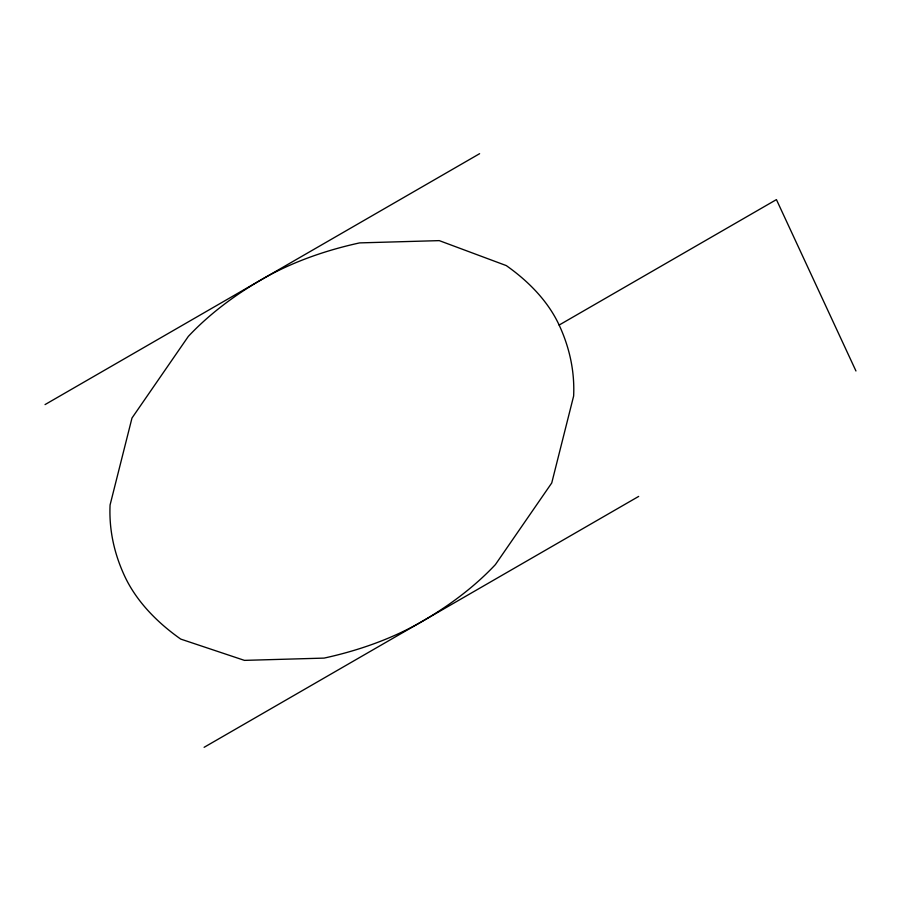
<?xml version="1.0" encoding="UTF-8"?>
<svg xmlns="http://www.w3.org/2000/svg" width="901" height="901" viewBox="0 0 901 901"><rect width="100%" height="100%" fill="white"/><g stroke="black" fill="none" stroke-linecap="round" stroke-linejoin="round"><path stroke-width="1.35" d="M45.05 404.583L479.614 153.688M559.138 325.058A274.591 158.531 0 0 0 506.261 265.581L439.26 240.623L359.623 242.898A274.591 158.531 0 0 0 262.326 279.141A430.059 248.293 0 0 0 188.309 336.422L131.985 418.03L110.08 504.965A430.059 248.293 0 0 0 124.575 575.942A291.564 168.329 0 0 0 180.729 639.091L244.453 660.377L324.09 658.102A274.591 158.531 0 0 0 421.386 621.859A430.059 248.293 0 0 0 495.415 564.578L551.739 482.97L573.633 396.035A430.059 248.293 0 0 0 559.138 325.058L776.425 199.605L855.95 370.975M204.11 747.312L638.674 496.417"/></g></svg>
